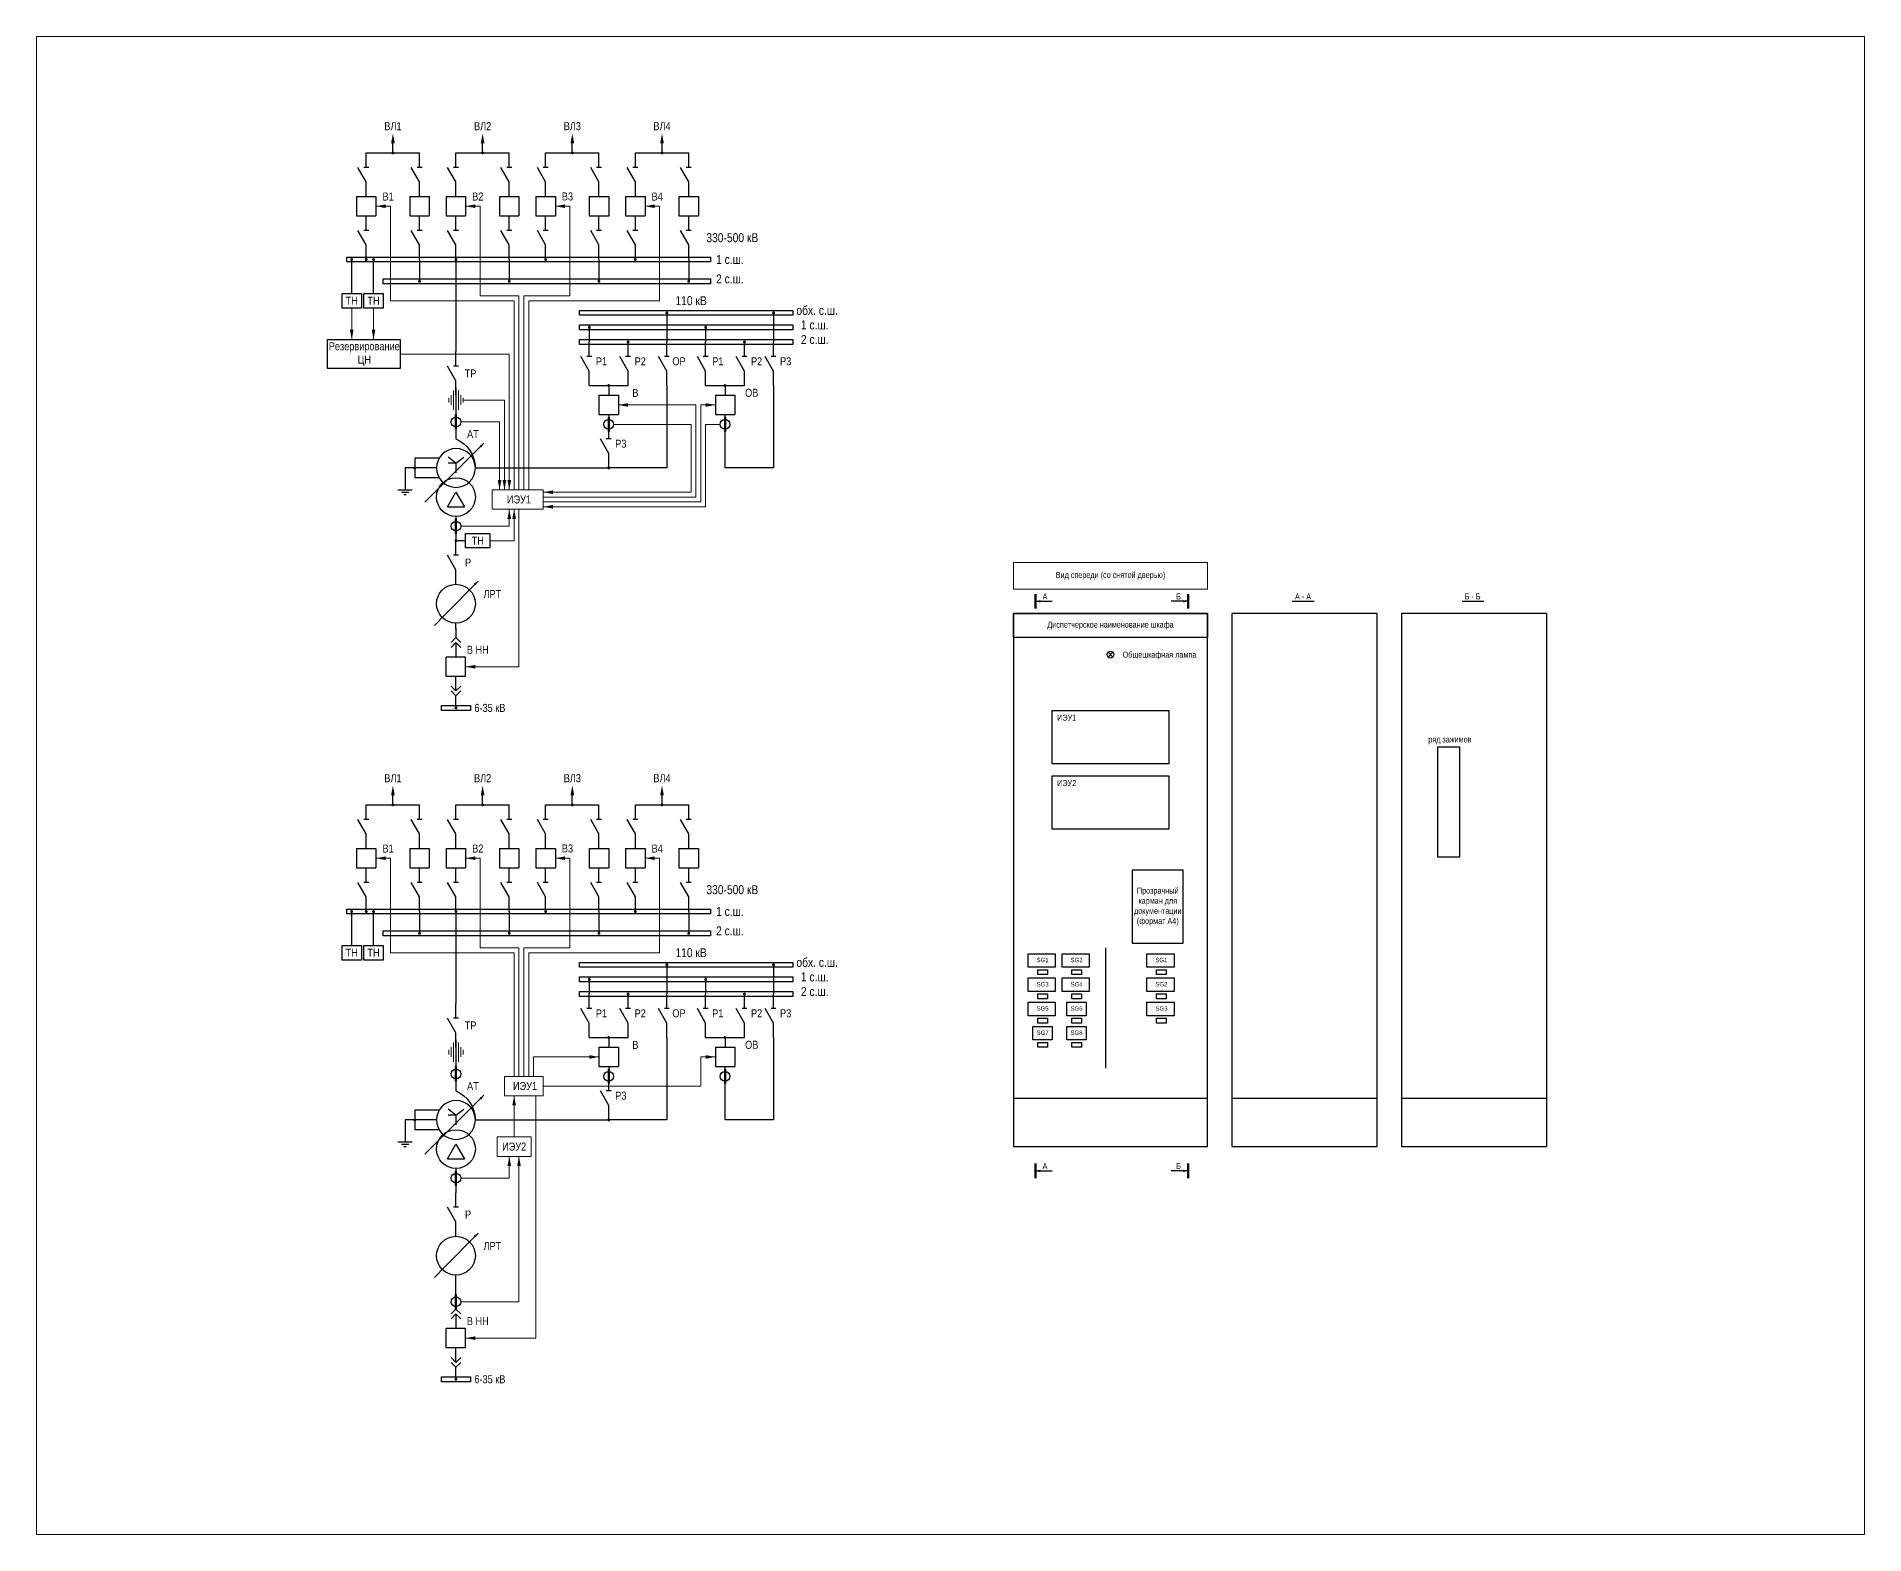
# Model space of a CAD drawing. Header units: millimetres. Extents: x 5769 to 10700, y 4225 to 6895.
# Drawn here: x 8279 to 9033, y 5268 to 5886 of the extents above; entities that cross this region are included whole.
import ezdxf
from ezdxf.enums import TextEntityAlignment as Align

# ---------------------------------------------------------------- set-up
doc = ezdxf.new("R2010")
doc.units = ezdxf.units.MM
doc.linetypes.add('HIDDEN', pattern=[9.525, 6.35, -3.175])
for name, color, linetype, lineweight in [('Основная', 7, 'Continuous', 30), ('Толстая', 7, 'Continuous', 53), ('Тонкая', 7, 'Continuous', 13)]:
    doc.layers.add(name, color=color, linetype=linetype, lineweight=lineweight)
doc.styles.add('Narrow', font='ARIALN.TTF')
doc.styles.get("Standard").update_dxf_attribs({"font": 'ARIALN.TTF'})
doc.styles.add('Вывод', font='tahoma.ttf', dxfattribs={"height": 2.5})
doc.styles.add('Компонент', font='ARIALN.TTF', dxfattribs={"height": 3.5})

# ---------------------------------------------------------------- blocks, each defined once
blk = doc.blocks.new('*U14')
at = {"ltscale": 0.25}
for p, q in [((-3.46, -4), (0, 2)), ((0, 2), (3.46, -4)), ((-3.46, -4), (3.46, -4))]:
    blk.add_line(p, q, dxfattribs=at)
blk.add_circle((0, 0), 8, dxfattribs=at)
at = {"layer": 'Основная', "style": 'Компонент'}
blk.add_attdef('ОУ', text='', height=3.5, dxfattribs=at).set_placement((17, 0), align=Align.MIDDLE_CENTER)
blk = doc.blocks.new('*U15')
at = {"ltscale": 0.25}
for p, q in [((0, 0), (-20, 0)), ((14.44, 0), (0, 0))]:
    blk.add_line(p, q, dxfattribs=at)
blk.add_lwpolyline([(-18, 0, 1, 0, 0), (-20, 0, 0, 0, 0)], format="xyseb", dxfattribs=at)
at = {"layer": 'Основная', "style": 'Вывод'}
blk.add_attdef('ОС', text='', height=2.5, dxfattribs=at).set_placement((3, 2), align=Align.MIDDLE_CENTER)
blk = doc.blocks.new('*U68')
at = {"ltscale": 0.25}
for q in [(-3.2, 4.4), (3.2, 4.4), (0, -2), (3.21, 2)]:
    blk.add_line((0, 2), q, dxfattribs=at)
blk.add_circle((0, 0), 8, dxfattribs=at)
blk.add_arc((5.23, -0.15), 13.23, 113.28026, 179.33961, dxfattribs=at)
at = {"layer": 'Основная', "style": 'Компонент'}
blk.add_attdef('ОУ', text='', height=3.5, dxfattribs=at).set_placement((-17, 0), align=Align.MIDDLE_CENTER)
blk = doc.blocks.new('*U41')
at = {"ltscale": 0.25}
blk.add_circle((0, 0), 2, dxfattribs=at)
at = {"layer": 'Основная', "color": 0, "lineweight": 50}
blk.add_line((0, -3), (0, 3), dxfattribs=at)
at = {"layer": 'Основная', "style": 'Компонент'}
blk.add_attdef('ОУ', text='', height=3.5, dxfattribs=at).set_placement((-6, 0), align=Align.MIDDLE_CENTER)
blk = doc.blocks.new('*U50')
at = {"color": 0}
for p, q in [((-3, 0), (3, 0)), ((0, 3), (0, 0)), ((-1.5, -1), (1.5, -1)), ((-0.5, -2), (0.5, -2))]:
    blk.add_line(p, q, dxfattribs=at)
blk = doc.blocks.new('*U67')
at = {"ltscale": 0.25}
for p, q in [((0, 0), (-20, 0)), ((5.64, 0), (0, 0))]:
    blk.add_line(p, q, dxfattribs=at)
blk.add_lwpolyline([(-18, 0, 1, 0, 0), (-20, 0, 0, 0, 0)], format="xyseb", dxfattribs=at)
at = {"layer": 'Основная', "style": 'Вывод'}
blk.add_attdef('ОС', text='', height=2.5, dxfattribs=at).set_placement((3, 2), align=Align.MIDDLE_CENTER)
blk = doc.blocks.new('*U72')
at = {"layer": 'Основная', "ltscale": 0.25}
for p, q in [((2, 2), (0, 0)), ((0, 0), (2, -2))]:
    blk.add_line(p, q, dxfattribs=at)
blk = doc.blocks.new('*U40')
at = {"color": 0}
for p, q in [((0, 6), (0, 2)), ((0, 0), (0, -6))]:
    blk.add_line(p, q, dxfattribs=at)
at = {"color": 0, "ltscale": 0.25, "xscale": -1, "rotation": 90}
for p in [(0, 2), (0, 0)]:
    blk.add_blockref('*U72', p, dxfattribs=at)
at = {"layer": 'Основная'}
for tag, height, style, p in [('ОУ2', 3.5, 'Компонент', (-5, 6)), ('В2', 2.5, 'Вывод', (3, 6)), ('ОУ1', 3.5, 'Компонент', (-5, -6)), ('В1', 2.5, 'Вывод', (3, -6))]:
    blk.add_attdef(tag, text='', height=height, dxfattribs=dict(at, style=style)).set_placement(p, align=Align.MIDDLE_CENTER)
blk = doc.blocks.new('*U29')
at = {"color": 0}
for p, q in [((0, 0), (-8, 0)), ((-8, -8), (-8, 0)), ((0, -8), (0, 0)), ((0, -8), (-8, -8))]:
    blk.add_line(p, q, dxfattribs=at)
at = {"layer": 'Основная', "style": 'Компонент'}
blk.add_attdef('ОУ', text='', height=3.5, dxfattribs=at).set_placement((-15, -3), align=Align.MIDDLE_CENTER)
blk = doc.blocks.new('*U42')
at = {"color": 0}
for p, q in [((0, 0), (0, 6)), ((0, -6), (0, -2))]:
    blk.add_line(p, q, dxfattribs=at)
at = {"color": 0, "ltscale": 0.25, "rotation": 89.99999999999999}
for p in [(0, 0), (0, -2)]:
    blk.add_blockref('*U72', p, dxfattribs=at)
at = {"layer": 'Основная'}
for tag, height, style, p in [('ОУ1', 3.5, 'Компонент', (-5, 6)), ('В1', 2.5, 'Вывод', (3, 6)), ('ОУ2', 3.5, 'Компонент', (-5, -6)), ('В2', 2.5, 'Вывод', (3, -6))]:
    blk.add_attdef(tag, text='', height=height, dxfattribs=dict(at, style=style)).set_placement(p, align=Align.MIDDLE_CENTER)
blk = doc.blocks.new('*U32')
at = {"color": 0}
blk.add_line((0, 0), (6, 3.43), dxfattribs=at)
blk = doc.blocks.new('*U23')
at = {"color": 0}
blk.add_line((0, -1), (0, 1), dxfattribs=at)
blk = doc.blocks.new('*U21')
at = {"color": 0}
for p, q in [((0, 3), (0, 9)), ((0, -9), (0, -3))]:
    blk.add_line(p, q, dxfattribs=at)
at = {"color": 0, "ltscale": 0.25, "rotation": 89.99999999999999}
for name, p in [('*U32', (0, -3)), ('*U23', (0, 3))]:
    blk.add_blockref(name, p, dxfattribs=at)
at = {"layer": 'Основная'}
for tag, height, style, p in [('В1', 2.5, 'Вывод', (2, 7)), ('ОУ', 3.5, 'Компонент', (-12, 0)), ('В2', 2.5, 'Вывод', (2, -7))]:
    blk.add_attdef(tag, text='', height=height, dxfattribs=dict(at, style=style)).set_placement(p, align=Align.MIDDLE_CENTER)
blk = doc.blocks.new('*T71')
at = {"layer": 'Defpoints', "color": 8, "linetype": 'ByBlock', "lineweight": 0, "transparency": 16777216}
for p, q in [((0, 0), (80, 0)), ((0, 0), (0, -11)), ((80, 0), (80, -11)), ((0, -11), (80, -11))]:
    blk.add_line(p, q, dxfattribs=at)
at = {"layer": 'Основная', "color": 0, "transparency": 16777216, "insert": (40, -5.5), "char_height": 2.5, "width": 78, "attachment_point": 5}
blk.add_mtext('Вид спереди (со снятой дверью) ', dxfattribs=at)

msp = doc.modelspace()

# ---------------------------------------------------------------- linework, layer by layer
at = {"linetype": 'HIDDEN', "ltscale": 100}
msp.add_line((8720, 5510), (8720, 5460.43), dxfattribs=at)
at = {"layer": 'Основная'}
for p, q in [((8415, 5838), (8437, 5838)), ((8426, 5838), (8426, 5843)), ((8452, 5838), (8474, 5838)), ((8463, 5838), (8463, 5843)), ((8489, 5838), (8511, 5838)), ((8500, 5838), (8500, 5843)), ((8526, 5838), (8548, 5838)), ((8537, 5838), (8537, 5843)), ((8409, 5780), (8409, 5794)), ((8418, 5780), (8418, 5794)), ((8437, 5794), (8437, 5785)), ((8452, 5794), (8452, 5756)), ((8474, 5794), (8474, 5785)), ((8511, 5794), (8511, 5785)), ((8548, 5794), (8548, 5785)), ((8539, 5772), (8539, 5760)), ((8583, 5772), (8583, 5760)), ((8507, 5767), (8507, 5760)), ((8555, 5767), (8555, 5760)), ((8452, 5741), (8452, 5720)), ((8507, 5742), (8523, 5742)), ((8515, 5742), (8515, 5738)), ((8539, 5742), (8539, 5708)), ((8555, 5742), (8571, 5742)), ((8563, 5742), (8563, 5738)), ((8583, 5742), (8583, 5708)), ((8515, 5730), (8515, 5729)), ((8563, 5708), (8563, 5730)), ((8460, 5708), (8515, 5708)), ((8539, 5708), (8515, 5708)), ((8583, 5708), (8563, 5708)), ((8452, 5688), (8452, 5682)), ((8456, 5678), (8452, 5678)), ((8452, 5641.5), (8452, 5644)), ((8452, 5610), (8452, 5609)), ((8426, 5569), (8426, 5574)), ((8463, 5569), (8463, 5574)), ((8500, 5569), (8500, 5574)), ((8537, 5569), (8537, 5574)), ((8415, 5569), (8437, 5569)), ((8452, 5569), (8474, 5569)), ((8489, 5569), (8511, 5569)), ((8526, 5569), (8548, 5569)), ((8409, 5511), (8409, 5525)), ((8418, 5511), (8418, 5525)), ((8437, 5525), (8437, 5516)), ((8452, 5525), (8452, 5487)), ((8474, 5525), (8474, 5516)), ((8511, 5525), (8511, 5516)), ((8548, 5525), (8548, 5516)), ((8507, 5498), (8507, 5491)), ((8539, 5503), (8539, 5491)), ((8555, 5498), (8555, 5491)), ((8583, 5503), (8583, 5491)), ((8452, 5472), (8452, 5451)), ((8507, 5473), (8523, 5473)), ((8515, 5473), (8515, 5469)), ((8539, 5473), (8539, 5439)), ((8555, 5473), (8571, 5473)), ((8563, 5473), (8563, 5469)), ((8583, 5473), (8583, 5439)), ((8515, 5461), (8515, 5460)), ((8563, 5439), (8563, 5461)), ((8460, 5439), (8515, 5439)), ((8539, 5439), (8515, 5439)), ((8583, 5439), (8563, 5439)), ((8452, 5419), (8452, 5413)), ((8452, 5364.5), (8452, 5375)), ((8452, 5333), (8452, 5332))]:
    msp.add_line(p, q, dxfattribs=at)
at = {"layer": 'Основная', "ltscale": 100}
msp.add_line((8682, 5448), (8762, 5448), dxfattribs=at)
at = {"layer": 'Основная', "ltscale": 0.25, "const_width": 0.6}
for points in [[(8425.7, 5838, 1), (8426.3, 5838, 1)], [(8462.7, 5838, 1), (8463.3, 5838, 1)], [(8499.7, 5838, 1), (8500.3, 5838, 1)], [(8536.7, 5838, 1), (8537.3, 5838, 1)], [(8409.3, 5794, -1), (8408.7, 5794, -1)], [(8414.7, 5794, 1), (8415.3, 5794, 1)], [(8418.3, 5794, -1), (8417.7, 5794, -1)], [(8451.7, 5794, 1), (8452.3, 5794, 1)], [(8488.7, 5794, 1), (8489.3, 5794, 1)], [(8525.7, 5794, 1), (8526.3, 5794, 1)], [(8436.7, 5785, 1), (8437.3, 5785, 1)], [(8473.7, 5785, 1), (8474.3, 5785, 1)], [(8510.7, 5785, 1), (8511.3, 5785, 1)], [(8547.7, 5785, 1), (8548.3, 5785, 1)], [(8538.7, 5772, 1), (8539.3, 5772, 1)], [(8582.7, 5772, 1), (8583.3, 5772, 1)], [(8506.7, 5766, 1), (8507.3, 5766, 1)], [(8522.7, 5760, 1), (8523.3, 5760, 1)], [(8554.7, 5766, 1), (8555.3, 5766, 1)], [(8570.7, 5760, 1), (8571.3, 5760, 1)], [(8514.7, 5742, 1), (8515.3, 5742, 1)], [(8562.7, 5742, 1), (8563.3, 5742, 1)], [(8434.7, 5708, 1), (8435.3, 5708, 1)], [(8514.7, 5708, 1), (8515.3, 5708, 1)], [(8451.7, 5678, 1), (8452.3, 5678, 1)], [(8451.7, 5609, 1), (8452.3, 5609, 1)], [(8425.7, 5569, 1), (8426.3, 5569, 1)], [(8462.7, 5569, 1), (8463.3, 5569, 1)], [(8499.7, 5569, 1), (8500.3, 5569, 1)], [(8536.7, 5569, 1), (8537.3, 5569, 1)], [(8409.3, 5525, -1), (8408.7, 5525, -1)], [(8414.7, 5525, 1), (8415.3, 5525, 1)], [(8418.3, 5525, -1), (8417.7, 5525, -1)], [(8451.7, 5525, 1), (8452.3, 5525, 1)], [(8488.7, 5525, 1), (8489.3, 5525, 1)], [(8525.7, 5525, 1), (8526.3, 5525, 1)], [(8436.7, 5516, 1), (8437.3, 5516, 1)], [(8473.7, 5516, 1), (8474.3, 5516, 1)], [(8510.7, 5516, 1), (8511.3, 5516, 1)], [(8547.7, 5516, 1), (8548.3, 5516, 1)], [(8506.7, 5497, 1), (8507.3, 5497, 1)], [(8538.7, 5503, 1), (8539.3, 5503, 1)], [(8554.7, 5497, 1), (8555.3, 5497, 1)], [(8582.7, 5503, 1), (8583.3, 5503, 1)], [(8522.7, 5491, 1), (8523.3, 5491, 1)], [(8570.7, 5491, 1), (8571.3, 5491, 1)], [(8514.7, 5473, 1), (8515.3, 5473, 1)], [(8562.7, 5473, 1), (8563.3, 5473, 1)], [(8434.7, 5439, 1), (8435.3, 5439, 1)], [(8514.7, 5439, 1), (8515.3, 5439, 1)], [(8451.7, 5332, 1), (8452.3, 5332, 1)]]:
    msp.add_lwpolyline(points, format="xyb", close=True, dxfattribs=at)
at = {"layer": 'Основная'}
for points in [[(8407, 5795), (8557, 5795), (8557, 5793), (8407, 5793)], [(8422, 5786), (8557, 5786), (8557, 5784), (8422, 5784)], [(8405, 5780), (8413, 5780), (8413, 5774), (8405, 5774)], [(8414, 5780), (8422, 5780), (8422, 5774), (8414, 5774)], [(8503, 5773), (8591, 5773), (8591, 5771), (8503, 5771)], [(8399, 5761), (8429, 5761), (8429, 5749), (8399, 5749)], [(8503, 5767), (8591, 5767), (8591, 5765), (8503, 5765)], [(8503, 5761), (8591, 5761), (8591, 5759), (8503, 5759)], [(8456, 5681), (8466, 5681), (8466, 5675), (8456, 5675)], [(8682, 5428), (8762, 5428), (8762, 5648), (8682, 5648)], [(8832, 5648), (8772, 5648), (8772, 5428), (8832, 5428)], [(8902, 5648), (8842, 5648), (8842, 5428), (8902, 5428)], [(8446, 5610), (8458, 5610), (8458, 5608), (8446, 5608)], [(8698, 5608), (8746, 5608), (8746, 5586), (8698, 5586)], [(8857, 5593), (8866, 5593), (8866, 5547.43), (8857, 5547.43)], [(8698, 5581), (8746, 5581), (8746, 5559), (8698, 5559)], [(8731, 5512), (8752, 5512), (8752, 5542), (8731, 5542)], [(8407, 5526), (8557, 5526), (8557, 5524), (8407, 5524)], [(8422, 5517), (8557, 5517), (8557, 5515), (8422, 5515)], [(8405, 5511), (8413, 5511), (8413, 5505), (8405, 5505)], [(8414, 5511), (8422, 5511), (8422, 5505), (8414, 5505)], [(8503, 5504), (8591, 5504), (8591, 5502), (8503, 5502)], [(8503, 5498), (8591, 5498), (8591, 5496), (8503, 5496)], [(8692, 5501), (8696, 5501), (8696, 5499), (8692, 5499)], [(8706, 5501), (8710, 5501), (8710, 5499), (8706, 5499)], [(8741, 5501), (8745, 5501), (8745, 5499), (8741, 5499)], [(8503, 5492), (8591, 5492), (8591, 5490), (8503, 5490)], [(8692, 5491), (8696, 5491), (8696, 5489), (8692, 5489)], [(8706, 5491), (8710, 5491), (8710, 5489), (8706, 5489)], [(8741, 5491), (8745, 5491), (8745, 5489), (8741, 5489)], [(8692, 5481), (8696, 5481), (8696, 5479), (8692, 5479)], [(8706, 5481), (8710, 5481), (8710, 5479), (8706, 5479)], [(8741, 5481), (8745, 5481), (8745, 5479), (8741, 5479)], [(8692, 5471), (8696, 5471), (8696, 5469), (8692, 5469)], [(8706, 5471), (8710, 5471), (8710, 5469), (8706, 5469)], [(8446, 5333), (8458, 5333), (8458, 5331), (8446, 5331)]]:
    msp.add_lwpolyline(points, close=True, dxfattribs=at)
for points in [[(8435, 5708), (8431, 5708)], [(8431, 5708), (8431, 5702)], [(8444, 5708), (8434, 5708)], [(8445, 5712), (8435, 5712)], [(8435, 5712), (8435, 5704)], [(8445, 5704), (8435, 5704)], [(8452, 5688), (8452, 5678)], [(8435, 5439), (8431, 5439)], [(8431, 5439), (8431, 5433)], [(8444, 5439), (8434, 5439)], [(8445, 5443), (8435, 5443)], [(8435, 5443), (8435, 5435)], [(8445, 5435), (8435, 5435)], [(8452, 5419), (8452, 5409)]]:
    msp.add_lwpolyline(points, dxfattribs=at)
at = {"layer": 'Основная', "ltscale": 100}
msp.add_lwpolyline([(8682, 5648), (8762, 5648), (8762, 5638), (8682, 5638)], close=True, dxfattribs=at)
for points in [[(8691, 5653, 0, 1, 0), (8693, 5653, 0, 0, 0)], [(8754, 5653, 0, 1, 0), (8752, 5653, 0, 0, 0)], [(8691, 5418, 0, 1, 0), (8693, 5418, 0, 0, 0)], [(8754, 5418, 0, 1, 0), (8752, 5418, 0, 0, 0)]]:
    msp.add_lwpolyline(points, format="xyseb", dxfattribs=at)
for points in [[(8691, 5653), (8698, 5653)], [(8754, 5653), (8747, 5653)], [(8797, 5653), (8806, 5653)], [(8867, 5653), (8876, 5653)], [(8721, 5632), (8723, 5630)], [(8721, 5630), (8723, 5632)], [(8772, 5448), (8832, 5448)], [(8842, 5448), (8902, 5448)], [(8691, 5418), (8698, 5418)], [(8754, 5418), (8747, 5418)]]:
    msp.add_lwpolyline(points, dxfattribs=at)
at = {"layer": 'Основная', "ltscale": 0.35}
for points in [[(8688, 5507.6), (8699.2, 5507.6), (8699.2, 5502), (8688, 5502)], [(8702, 5507.6), (8713.2, 5507.6), (8713.2, 5502), (8702, 5502)], [(8737, 5507.6), (8748.2, 5507.6), (8748.2, 5502), (8737, 5502)], [(8688, 5497.6), (8699.2, 5497.6), (8699.2, 5492), (8688, 5492)], [(8702, 5497.6), (8713.2, 5497.6), (8713.2, 5492), (8702, 5492)], [(8737, 5497.6), (8748.2, 5497.6), (8748.2, 5492), (8737, 5492)], [(8688, 5487.6), (8699.2, 5487.6), (8699.2, 5482), (8688, 5482)], [(8704, 5487.6), (8712, 5487.6), (8712, 5482), (8704, 5482)], [(8737, 5487.6), (8748.2, 5487.6), (8748.2, 5482), (8737, 5482)], [(8690, 5477.6), (8698, 5477.6), (8698, 5472), (8690, 5472)], [(8704, 5477.6), (8712, 5477.6), (8712, 5472), (8704, 5472)]]:
    msp.add_lwpolyline(points, close=True, dxfattribs=at)
at = {"layer": 'Основная', "ltscale": 0.25}
for centre in [(8452, 5652), (8452, 5383)]:
    msp.add_circle(centre, 8, dxfattribs=at)
at = {"layer": 'Основная', "ltscale": 0.35}
msp.add_circle((8722, 5631), 1.41, dxfattribs=at)
at = {"layer": 'Толстая', "ltscale": 100}
for points in [[(8691, 5656), (8691, 5650)], [(8754, 5656), (8754, 5650)], [(8691, 5421), (8691, 5415)], [(8754, 5421), (8754, 5415)]]:
    msp.add_lwpolyline(points, dxfattribs=at)
at = {"layer": 'Тонкая'}
for p, q in [((8419, 5816), (8425, 5816)), ((8425, 5816), (8425, 5777)), ((8456, 5816), (8462, 5816)), ((8462, 5816), (8462, 5779)), ((8493, 5816), (8499, 5816)), ((8499, 5816), (8499, 5779)), ((8530, 5816), (8536, 5816)), ((8536, 5816), (8536, 5777)), ((8425, 5777), (8476, 5777)), ((8462, 5779), (8478, 5779)), ((8476, 5777), (8476, 5699)), ((8478, 5779), (8478, 5699)), ((8499, 5779), (8480, 5779)), ((8480, 5779), (8480, 5755)), ((8536, 5777), (8482, 5777)), ((8482, 5777), (8482, 5757)), ((8409, 5774), (8409, 5761)), ((8418, 5774), (8418, 5761)), ((8429, 5755), (8474, 5755)), ((8474, 5755), (8474, 5699)), ((8480, 5755), (8480, 5699)), ((8482, 5757), (8482, 5699)), ((8450, 5738), (8450, 5734)), ((8451, 5740), (8451, 5732)), ((8453, 5740), (8453, 5732)), ((8454, 5738), (8454, 5734)), ((8449, 5737), (8449, 5735)), ((8455, 5737), (8455, 5735)), ((8455, 5736), (8472, 5736)), ((8472, 5736), (8472, 5699)), ((8519, 5734), (8551, 5734)), ((8551, 5734), (8551, 5696)), ((8559, 5734), (8553, 5734)), ((8553, 5734), (8553, 5694)), ((8454, 5727), (8470, 5727)), ((8470, 5727), (8470, 5699)), ((8517, 5726), (8549, 5726)), ((8549, 5726), (8549, 5698)), ((8561, 5726), (8555, 5726)), ((8555, 5726), (8555, 5692)), ((8549, 5698), (8488, 5698)), ((8551, 5696), (8488, 5696)), ((8553, 5694), (8488, 5694)), ((8474, 5684), (8474, 5691)), ((8476, 5678), (8476, 5691)), ((8478, 5691), (8478, 5626)), ((8555, 5692), (8488, 5692)), ((8454, 5684), (8474, 5684)), ((8466, 5678), (8476, 5678)), ((8478, 5626), (8456, 5626)), ((8419, 5547), (8425, 5547)), ((8425, 5547), (8425, 5508)), ((8456, 5547), (8462, 5547)), ((8462, 5547), (8462, 5510)), ((8493, 5547), (8499, 5547)), ((8499, 5547), (8499, 5510)), ((8530, 5547), (8536, 5547)), ((8536, 5547), (8536, 5508)), ((8425, 5508), (8476, 5508)), ((8462, 5510), (8478, 5510)), ((8476, 5508), (8476, 5457)), ((8478, 5510), (8478, 5457)), ((8499, 5510), (8480, 5510)), ((8480, 5510), (8480, 5486)), ((8536, 5508), (8482, 5508)), ((8482, 5508), (8482, 5488)), ((8480, 5486), (8480, 5457)), ((8482, 5488), (8482, 5457)), ((8449, 5468), (8449, 5466)), ((8450, 5469), (8450, 5465)), ((8451, 5471), (8451, 5463)), ((8453, 5471), (8453, 5463)), ((8454, 5469), (8454, 5465)), ((8455, 5468), (8455, 5466)), ((8484, 5457), (8484, 5465)), ((8484, 5465), (8506, 5465)), ((8511, 5465), (8505, 5465)), ((8559, 5465), (8553, 5465)), ((8553, 5465), (8553, 5453)), ((8553, 5453), (8488, 5453)), ((8476, 5449), (8476, 5432)), ((8485, 5449), (8485, 5349)), ((8474, 5415), (8474, 5424)), ((8478, 5424), (8478, 5364)), ((8454, 5415), (8474, 5415)), ((8454, 5364), (8478, 5364)), ((8485, 5349), (8456, 5349))]:
    msp.add_line(p, q, dxfattribs=at)
at = {"layer": 'Тонкая', "color": 6}
msp.add_lwpolyline([(8279, 5886), (9033, 5886), (9033, 5268), (8279, 5268)], close=True, dxfattribs=at)
at = {"layer": 'Тонкая', "ltscale": 0.3}
for points in [[(8426, 5846, 0, 1.5, 0), (8426, 5842, 0, 0, 0)], [(8463, 5846, 0, 1.5, 0), (8463, 5842, 0, 0, 0)], [(8500, 5846, 0, 1.5, 0), (8500, 5842, 0, 0, 0)], [(8537, 5846, 0, 1.5, 0), (8537, 5842, 0, 0, 0)], [(8419, 5816, 0, 1.5, 0), (8423, 5816, 0, 0, 0)], [(8456, 5816, 0, 1.5, 0), (8460, 5816, 0, 0, 0)], [(8493, 5816, 0, 1.5, 0), (8497, 5816, 0, 0, 0)], [(8530, 5816, 0, 1.5, 0), (8534, 5816, 0, 0, 0)], [(8409, 5761, 0, 1.5, 0), (8409, 5765, 0, 0, 0)], [(8418, 5761, 0, 1.5, 0), (8418, 5765, 0, 0, 0)], [(8519, 5734, 0, 1.5, 0), (8523, 5734, 0, 0, 0)], [(8559, 5734, 0, 1.5, 0), (8555, 5734, 0, 0, 0)], [(8470, 5699, 0, 1.5, 0), (8470, 5703, 0, 0, 0)], [(8472, 5699, 0, 1.5, 0), (8472, 5703, 0, 0, 0)], [(8474, 5699, 0, 1.5, 0), (8474, 5703, 0, 0, 0)], [(8488, 5698, 0, 1.5, 0), (8492, 5698, 0, 0, 0)], [(8488, 5692, 0, 1.5, 0), (8492, 5692, 0, 0, 0)], [(8474, 5691, 0, 1.5, 0), (8474, 5687, 0, 0, 0)], [(8476, 5691, 0, 1.5, 0), (8476, 5687, 0, 0, 0)], [(8456, 5626, 0, 1.5, 0), (8460, 5626, 0, 0, 0)], [(8426, 5577, 0, 1.5, 0), (8426, 5573, 0, 0, 0)], [(8463, 5577, 0, 1.5, 0), (8463, 5573, 0, 0, 0)], [(8500, 5577, 0, 1.5, 0), (8500, 5573, 0, 0, 0)], [(8537, 5577, 0, 1.5, 0), (8537, 5573, 0, 0, 0)], [(8419, 5547, 0, 1.5, 0), (8423, 5547, 0, 0, 0)], [(8456, 5547, 0, 1.5, 0), (8460, 5547, 0, 0, 0)], [(8493, 5547, 0, 1.5, 0), (8497, 5547, 0, 0, 0)], [(8530, 5547, 0, 1.5, 0), (8534, 5547, 0, 0, 0)], [(8511, 5465, 0, 1.5, 0), (8507, 5465, 0, 0, 0)], [(8559, 5465, 0, 1.5, 0), (8555, 5465, 0, 0, 0)], [(8476, 5449, 0, 1.5, 0), (8476, 5445, 0, 0, 0)], [(8474, 5424, 0, 1.5, 0), (8474, 5420, 0, 0, 0)], [(8478, 5424, 0, 1.5, 0), (8478, 5420, 0, 0, 0)], [(8456, 5349, 0, 1.5, 0), (8460, 5349, 0, 0, 0)]]:
    msp.add_lwpolyline(points, format="xyseb", dxfattribs=at)
at = {"layer": 'Тонкая'}
for points in [[(8467, 5699), (8488, 5699), (8488, 5691), (8467, 5691)], [(8472, 5457), (8488, 5457), (8488, 5449), (8472, 5449)], [(8469, 5432), (8483, 5432), (8483, 5424), (8469, 5424)]]:
    msp.add_lwpolyline(points, close=True, dxfattribs=at)

# ---------------------------------------------------------------- block references
msp.add_blockref('*T71', (8682, 5669))
at = {"layer": 'Основная'}
for p in [(8415, 5829), (8437, 5829), (8452, 5829), (8474, 5829), (8489, 5829), (8511, 5829), (8526, 5829), (8548, 5829), (8415, 5803), (8437, 5803), (8452, 5803), (8474, 5803), (8489, 5803), (8511, 5803), (8526, 5803), (8548, 5803), (8452, 5747), (8507, 5751), (8523, 5751), (8539, 5751), (8555, 5751), (8571, 5751), (8583, 5751), (8515, 5717), (8452, 5669), (8415, 5560), (8437, 5560), (8452, 5560), (8474, 5560), (8489, 5560), (8511, 5560), (8526, 5560), (8548, 5560), (8415, 5534), (8437, 5534), (8452, 5534), (8474, 5534), (8489, 5534), (8511, 5534), (8526, 5534), (8548, 5534), (8507, 5482), (8523, 5482), (8539, 5482), (8555, 5482), (8571, 5482), (8583, 5482), (8452, 5478), (8515, 5448), (8452, 5400)]:
    msp.add_blockref('*U21', p, dxfattribs=at)
at = {"layer": 'Основная', "ltscale": 0.25}
for name, p, rotation in [('*U29', (8411, 5812), 180), ('*U29', (8433, 5812), 180), ('*U29', (8448, 5812), 180), ('*U29', (8470, 5812), 180), ('*U29', (8485, 5812), 180), ('*U29', (8507, 5812), 180), ('*U29', (8522, 5812), 180), ('*U29', (8544, 5812), 180), ('*U29', (8511, 5730), 180), ('*U29', (8559, 5730), 180), ('*U15', (8449.36, 5704.05), 224.9999999999999), ('*U67', (8447.08, 5647.09), 225.4999775496878), ('*U29', (8411, 5543), 180), ('*U29', (8433, 5543), 180), ('*U29', (8448, 5543), 180), ('*U29', (8470, 5543), 180), ('*U29', (8485, 5543), 180), ('*U29', (8507, 5543), 180), ('*U29', (8522, 5543), 180), ('*U29', (8544, 5543), 180), ('*U29', (8511, 5461), 180), ('*U29', (8559, 5461), 180), ('*U15', (8449.36, 5435.05), 224.9999999999999), ('*U67', (8447.08, 5378.09), 225.4999775496878)]:
    msp.add_blockref(name, p, dxfattribs=dict(at, rotation=rotation))
for name, p in [('*U41', (8452, 5727)), ('*U41', (8515, 5726)), ('*U41', (8563, 5726)), ('*U50', (8431, 5699)), ('*U41', (8452, 5684)), ('*U40', (8452, 5636)), ('*U29', (8456, 5630)), ('*U42', (8452, 5616)), ('*U41', (8452, 5458)), ('*U41', (8515, 5457)), ('*U41', (8563, 5457)), ('*U50', (8431, 5430)), ('*U41', (8452, 5415)), ('*U41', (8452, 5364)), ('*U40', (8452, 5359)), ('*U29', (8456, 5353)), ('*U42', (8452, 5339))]:
    msp.add_blockref(name, p, dxfattribs=at)
at = {"layer": 'Основная', "ltscale": 0.35, "xscale": -1}
for p in [(8452, 5708), (8452, 5439)]:
    msp.add_blockref('*U68', p, dxfattribs=at)
at = {"layer": 'Основная', "ltscale": 0.35}
for p in [(8452, 5696), (8452, 5427)]:
    msp.add_blockref('*U14', p, dxfattribs=at)

# ---------------------------------------------------------------- texts
at = {"layer": 'Основная', "style": 'Narrow'}
for s, p in [('А', (8694, 5655)), ('Б', (8749.09, 5655)), ('А - А', (8798.09, 5655)), ('Б - Б', (8868.09, 5655)), ('Общешкафная лампа', (8727, 5631)), ('ИЭУ1 ', (8700, 5605)), ('ИЭУ2', (8700, 5578)), ('А', (8694, 5420)), ('Б', (8749.09, 5420))]:
    msp.add_text(s, height=2.5, dxfattribs=at).set_placement(p, align=Align.MIDDLE_LEFT)
for s, height, p in [('ряд зажимов', 2.5, (8862, 5596)), ('SG1', 1.8, (8694, 5505)), ('SG2', 1.8, (8708, 5505)), ('SG1', 1.8, (8743, 5505)), ('SG3', 1.8, (8694, 5495)), ('SG4', 1.8, (8708, 5495)), ('SG2', 1.8, (8743, 5495)), ('SG5', 1.8, (8694, 5485)), ('SG6', 1.8, (8708, 5485)), ('SG3', 1.8, (8743.06, 5485)), ('SG7', 1.8, (8694, 5475)), ('SG8', 1.8, (8708, 5475))]:
    msp.add_text(s, height=height, dxfattribs=at).set_placement(p, align=Align.MIDDLE_CENTER)
at = {"layer": 'Основная', "attachment_point": 5, "style": 'Narrow'}
for s, insert, char_height, width in [('\\pi-9.9,l9.9,t9.9;ВЛ1', (8426, 5849), 3.3, 40.3325), ('\\pi-9.9,l9.9,t9.9;ВЛ2', (8463, 5849), 3.3, 40.3325), ('\\pi-9.9,l9.9,t9.9;ВЛ3', (8500, 5849), 3.3, 40.3325), ('\\pi-9.9,l9.9,t9.9;ВЛ4', (8537, 5849), 3.3, 40.3325), ('\\pi-9.9,l9.9,t9.9;В1', (8424, 5820), 3.3, 21.7409), ('\\pi-9.9,l9.9,t9.9;В2', (8461, 5820), 3.3, 21.7409), ('\\pi-9.9,l9.9,t9.9;В3', (8498, 5820), 3.3, 21.7409), ('\\pi-9.9,l9.9,t9.9;В4', (8535, 5820), 3.3, 21.7409), ('\\pi-11.1,l11.1,t11.1;330-500 кВ', (8566, 5803), 3.7, 53.3807), ('\\pi-11.1,l11.1,t11.1;1 с.ш.', (8565, 5794), 3.7, 53.3807), ('\\pi-11.1,l11.1,t11.1;2 с.ш.', (8565, 5786), 3.7, 53.3807), ('ТН', (8409, 5777), 3.3, 10), ('ТН', (8418, 5777), 3.3, 10), ('\\pi-11.1,l11.1,t11.1;110 кВ', (8549, 5777), 3.7, 53.3807), ('\\pi-11.1,l11.1,t11.1;обх. с.ш.', (8601, 5773), 3.7, 53.3807), ('\\pi-11.1,l11.1,t11.1;1 с.ш.', (8600, 5767), 3.7, 53.3807), ('\\pi-11.1,l11.1,t11.1;2 с.ш.', (8600, 5761), 3.7, 53.3807), ('Резервирование ЦН', (8414.19, 5755), 3.3, 18.3886), ('\\pi-9.9,l9.9,t9.9;Р1', (8512, 5752), 3.3, 10), ('\\pi-9.9,l9.9,t9.9;Р2', (8528, 5752), 3.3, 10), ('\\pi-9.9,l9.9,t9.9;ОР', (8544, 5752), 3.3, 10), ('\\pi-9.9,l9.9,t9.9;Р1', (8560, 5752), 3.3, 10), ('\\pi-9.9,l9.9,t9.9;Р2', (8576, 5752), 3.3, 10), ('\\pi-9.9,l9.9,t9.9;Р3', (8588, 5752), 3.3, 10), ('\\pi-9.9,l9.9,t9.9;ТР', (8458, 5747), 3.3, 10), ('\\pi-9.9,l9.9,t9.9;В', (8526, 5739), 3.3, 10), ('\\pi-9.9,l9.9,t9.9;ОВ', (8574, 5739), 3.3, 10), ('\\pi-9.9,l9.9,t9.9;AT', (8459, 5722), 3.3, 10), ('\\pi-9.9,l9.9,t9.9;Р3', (8520, 5718), 3.3, 10), ('ИЭУ1', (8478, 5695), 3.3, 22), ('ТН', (8461, 5678), 3.3, 10), ('\\pi-9.9,l9.9,t9.9;Р', (8457, 5669), 3.3, 10), ('\\pi-9.9,l9.9,t9.9;ЛРТ', (8467, 5656), 3.3, 10), ('Диспетчерское наименование шкафа', (8722, 5643), 2.5, 80), ('\\pi-9.9,l9.9,t9.9;В НН', (8461, 5633), 3.3, 21.8485), ('\\pi-9.9,l9.9,t9.9;6-35 кВ', (8466, 5609), 3.3, 40.3325), ('\\pi-9.9,l9.9,t9.9;ВЛ1', (8426, 5580), 3.3, 40.3325), ('\\pi-9.9,l9.9,t9.9;ВЛ2', (8463, 5580), 3.3, 40.3325), ('\\pi-9.9,l9.9,t9.9;ВЛ3', (8500, 5580), 3.3, 40.3325), ('\\pi-9.9,l9.9,t9.9;ВЛ4', (8537, 5580), 3.3, 40.3325), ('\\pi-9.9,l9.9,t9.9;В1', (8424, 5551), 3.3, 21.7409), ('\\pi-9.9,l9.9,t9.9;В2', (8461, 5551), 3.3, 21.7409), ('\\pi-9.9,l9.9,t9.9;В3', (8498, 5551), 3.3, 21.7409), ('\\pi-9.9,l9.9,t9.9;В4', (8535, 5551), 3.3, 21.7409), ('\\pi-11.1,l11.1,t11.1;330-500 кВ', (8566, 5534), 3.7, 53.3807), ('Прозрачный карман для документации (формат А4)', (8741.5, 5527), 2.5, 21), ('\\pi-11.1,l11.1,t11.1;1 с.ш.', (8565, 5525), 3.7, 53.3807), ('\\pi-11.1,l11.1,t11.1;2 с.ш.', (8565, 5517), 3.7, 53.3807), ('ТН', (8409, 5508), 3.3, 10), ('ТН', (8418, 5508), 3.3, 10), ('\\pi-11.1,l11.1,t11.1;110 кВ', (8549, 5508), 3.7, 53.3807), ('\\pi-11.1,l11.1,t11.1;обх. с.ш.', (8601, 5504), 3.7, 53.3807), ('\\pi-11.1,l11.1,t11.1;1 с.ш.', (8600, 5498), 3.7, 53.3807), ('\\pi-11.1,l11.1,t11.1;2 с.ш.', (8600, 5492), 3.7, 53.3807), ('\\pi-9.9,l9.9,t9.9;Р1', (8512, 5483), 3.3, 10), ('\\pi-9.9,l9.9,t9.9;Р2', (8528, 5483), 3.3, 10), ('\\pi-9.9,l9.9,t9.9;ОР', (8544, 5483), 3.3, 10), ('\\pi-9.9,l9.9,t9.9;Р1', (8560, 5483), 3.3, 10), ('\\pi-9.9,l9.9,t9.9;Р2', (8576, 5483), 3.3, 10), ('\\pi-9.9,l9.9,t9.9;Р3', (8588, 5483), 3.3, 10), ('\\pi-9.9,l9.9,t9.9;ТР', (8458, 5478), 3.3, 10), ('\\pi-9.9,l9.9,t9.9;В', (8526, 5470), 3.3, 10), ('\\pi-9.9,l9.9,t9.9;ОВ', (8574, 5470), 3.3, 10), ('\\pi-9.9,l9.9,t9.9;AT', (8459, 5453), 3.3, 10), ('ИЭУ1', (8480.5, 5453), 3.3, 17), ('\\pi-9.9,l9.9,t9.9;Р3', (8520, 5449), 3.3, 10), ('ИЭУ2', (8476, 5428), 3.3, 14), ('\\pi-9.9,l9.9,t9.9;Р', (8457, 5400), 3.3, 10), ('\\pi-9.9,l9.9,t9.9;ЛРТ', (8467, 5387), 3.3, 10), ('\\pi-9.9,l9.9,t9.9;В НН', (8461, 5356), 3.3, 21.8485), ('\\pi-9.9,l9.9,t9.9;6-35 кВ', (8466, 5332), 3.3, 40.3325)]:
    msp.add_mtext(s, dxfattribs=dict(at, insert=insert, char_height=char_height, width=width))

doc.saveas('drawing.dxf')
